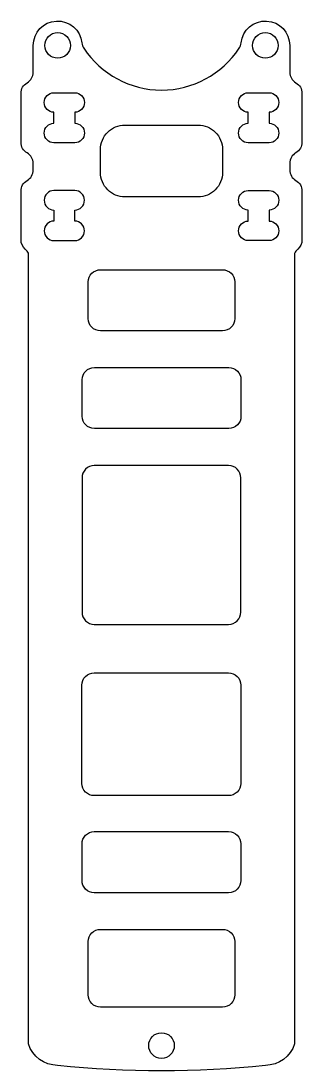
# Model space of a CAD drawing. Header units: millimetres. Extents: x -11.5 to 11.5, y -43.5 to 42.5.
import ezdxf

# ---------------------------------------------------------------- set-up
doc = ezdxf.new("R2010")
doc.units = ezdxf.units.MM
doc.layers.get('0').update_dxf_attribs({"linetype": 'CONTINUOUS'})

msp = doc.modelspace()

# ---------------------------------------------------------------- linework, layer by layer
for points in [[(-11.5, 36.577, -0.267949), (-11, 37.443, 0.267949), (-10.5, 38.309), (-10.5, 40.5, -0.948619), (-6.511, 40.711, 0.11976), (-6.352, 40.266, 0.53891), (6.352, 40.266, 0.11976), (6.511, 40.711, -0.948619), (10.5, 40.5), (10.5, 38.309, 0.267949), (11, 37.443, -0.267949), (11.5, 36.577), (11.5, 32.582, -0.267949), (11, 31.716, 0.267949), (10.5, 30.85), (10.5, 30.309, 0.267949), (11, 29.443, -0.267949), (11.5, 28.577), (11.5, 24.575, -0.219686), (11.149, 23.814, 0.107468), (10.891, 23.476), (10.891, -41.23, -0.3299), (8.5, -43, -0.054011), (-8.5, -43, -0.329903), (-10.891, -41.23), (-10.891, 23.484, 0.107501), (-11.149, 23.822, -0.219671), (-11.5, 24.583), (-11.5, 28.577, -0.267949), (-11, 29.443, 0.267949), (-10.5, 30.309), (-10.5, 30.834, 0.267949), (-11, 31.7, -0.267949), (-11.5, 32.566)], [(-8.805, 35.029, -1), (-8.805, 36.629), (-7.105, 36.629, -1), (-7.105, 35.029), (-7.105, 34.129, -1), (-7.105, 32.529), (-8.805, 32.529, -1), (-8.805, 34.129)], [(8.805, 36.629, -1), (8.805, 35.029), (8.805, 34.129, -1), (8.805, 32.529), (7.105, 32.529, -1), (7.105, 34.129), (7.105, 35.029, -1), (7.105, 36.629)], [(-2.992, 28.097, -0.414214), (-4.992, 30.097), (-4.992, 31.983, -0.414214), (-2.992, 33.983), (2.992, 33.983, -0.414214), (4.992, 31.983), (4.992, 30.097, -0.414214), (2.992, 28.097)], [(-7.102, 26.124), (-7.102, 27.024, 1), (-7.102, 28.624), (-8.802, 28.624, 1), (-8.802, 27.024), (-8.802, 26.124, 1), (-8.802, 24.524), (-7.102, 24.524, 1)], [(7.102, 26.124), (7.102, 27.024, -1), (7.102, 28.624), (8.802, 28.624, -1), (8.802, 27.024), (8.802, 26.124, -1), (8.802, 24.524), (7.102, 24.524, -1)], [(5, 22.136, -0.414214), (6, 21.136), (6, 18.136, -0.414214), (5, 17.136), (-5, 17.136, -0.414214), (-6, 18.136), (-6, 21.136, -0.414214), (-5, 22.136)], [(5.505, 14.136, -0.414214), (6.505, 13.136), (6.505, 10.136, -0.414214), (5.505, 9.136), (-5.495, 9.136, -0.414214), (-6.495, 10.136), (-6.495, 13.136, -0.414214), (-5.495, 14.136)], [(-5.503, -6.895), (5.497, -6.895, 0.414214), (6.497, -5.895), (6.497, 5.105, 0.414214), (5.497, 6.105), (-5.503, 6.105, 0.414214), (-6.503, 5.105), (-6.503, -5.895, 0.414214)], [(5.487, -10.864, -0.414214), (6.487, -11.864), (6.487, -19.913, -0.414214), (5.487, -20.913), (-5.513, -20.913, -0.414214), (-6.513, -19.913), (-6.513, -11.864, -0.414214), (-5.513, -10.864)], [(-5.505, -28.864, -0.414214), (-6.505, -27.864), (-6.505, -24.864, -0.414214), (-5.505, -23.864), (5.495, -23.864, -0.414214), (6.495, -24.864), (6.495, -27.864, -0.414214), (5.495, -28.864)], [(-5, -38.225, -0.414214), (-6, -37.225), (-6, -32.864, -0.414214), (-5, -31.864), (5, -31.864, -0.414214), (6, -32.864), (6, -37.225, -0.414214), (5, -38.225)]]:
    msp.add_lwpolyline(points, format="xyb", close=True)
for centre in [(-8.5, 40.5), (8.5, 40.5), (0, -41.378)]:
    msp.add_circle(centre, 1.05)

doc.saveas('drawing.dxf')
